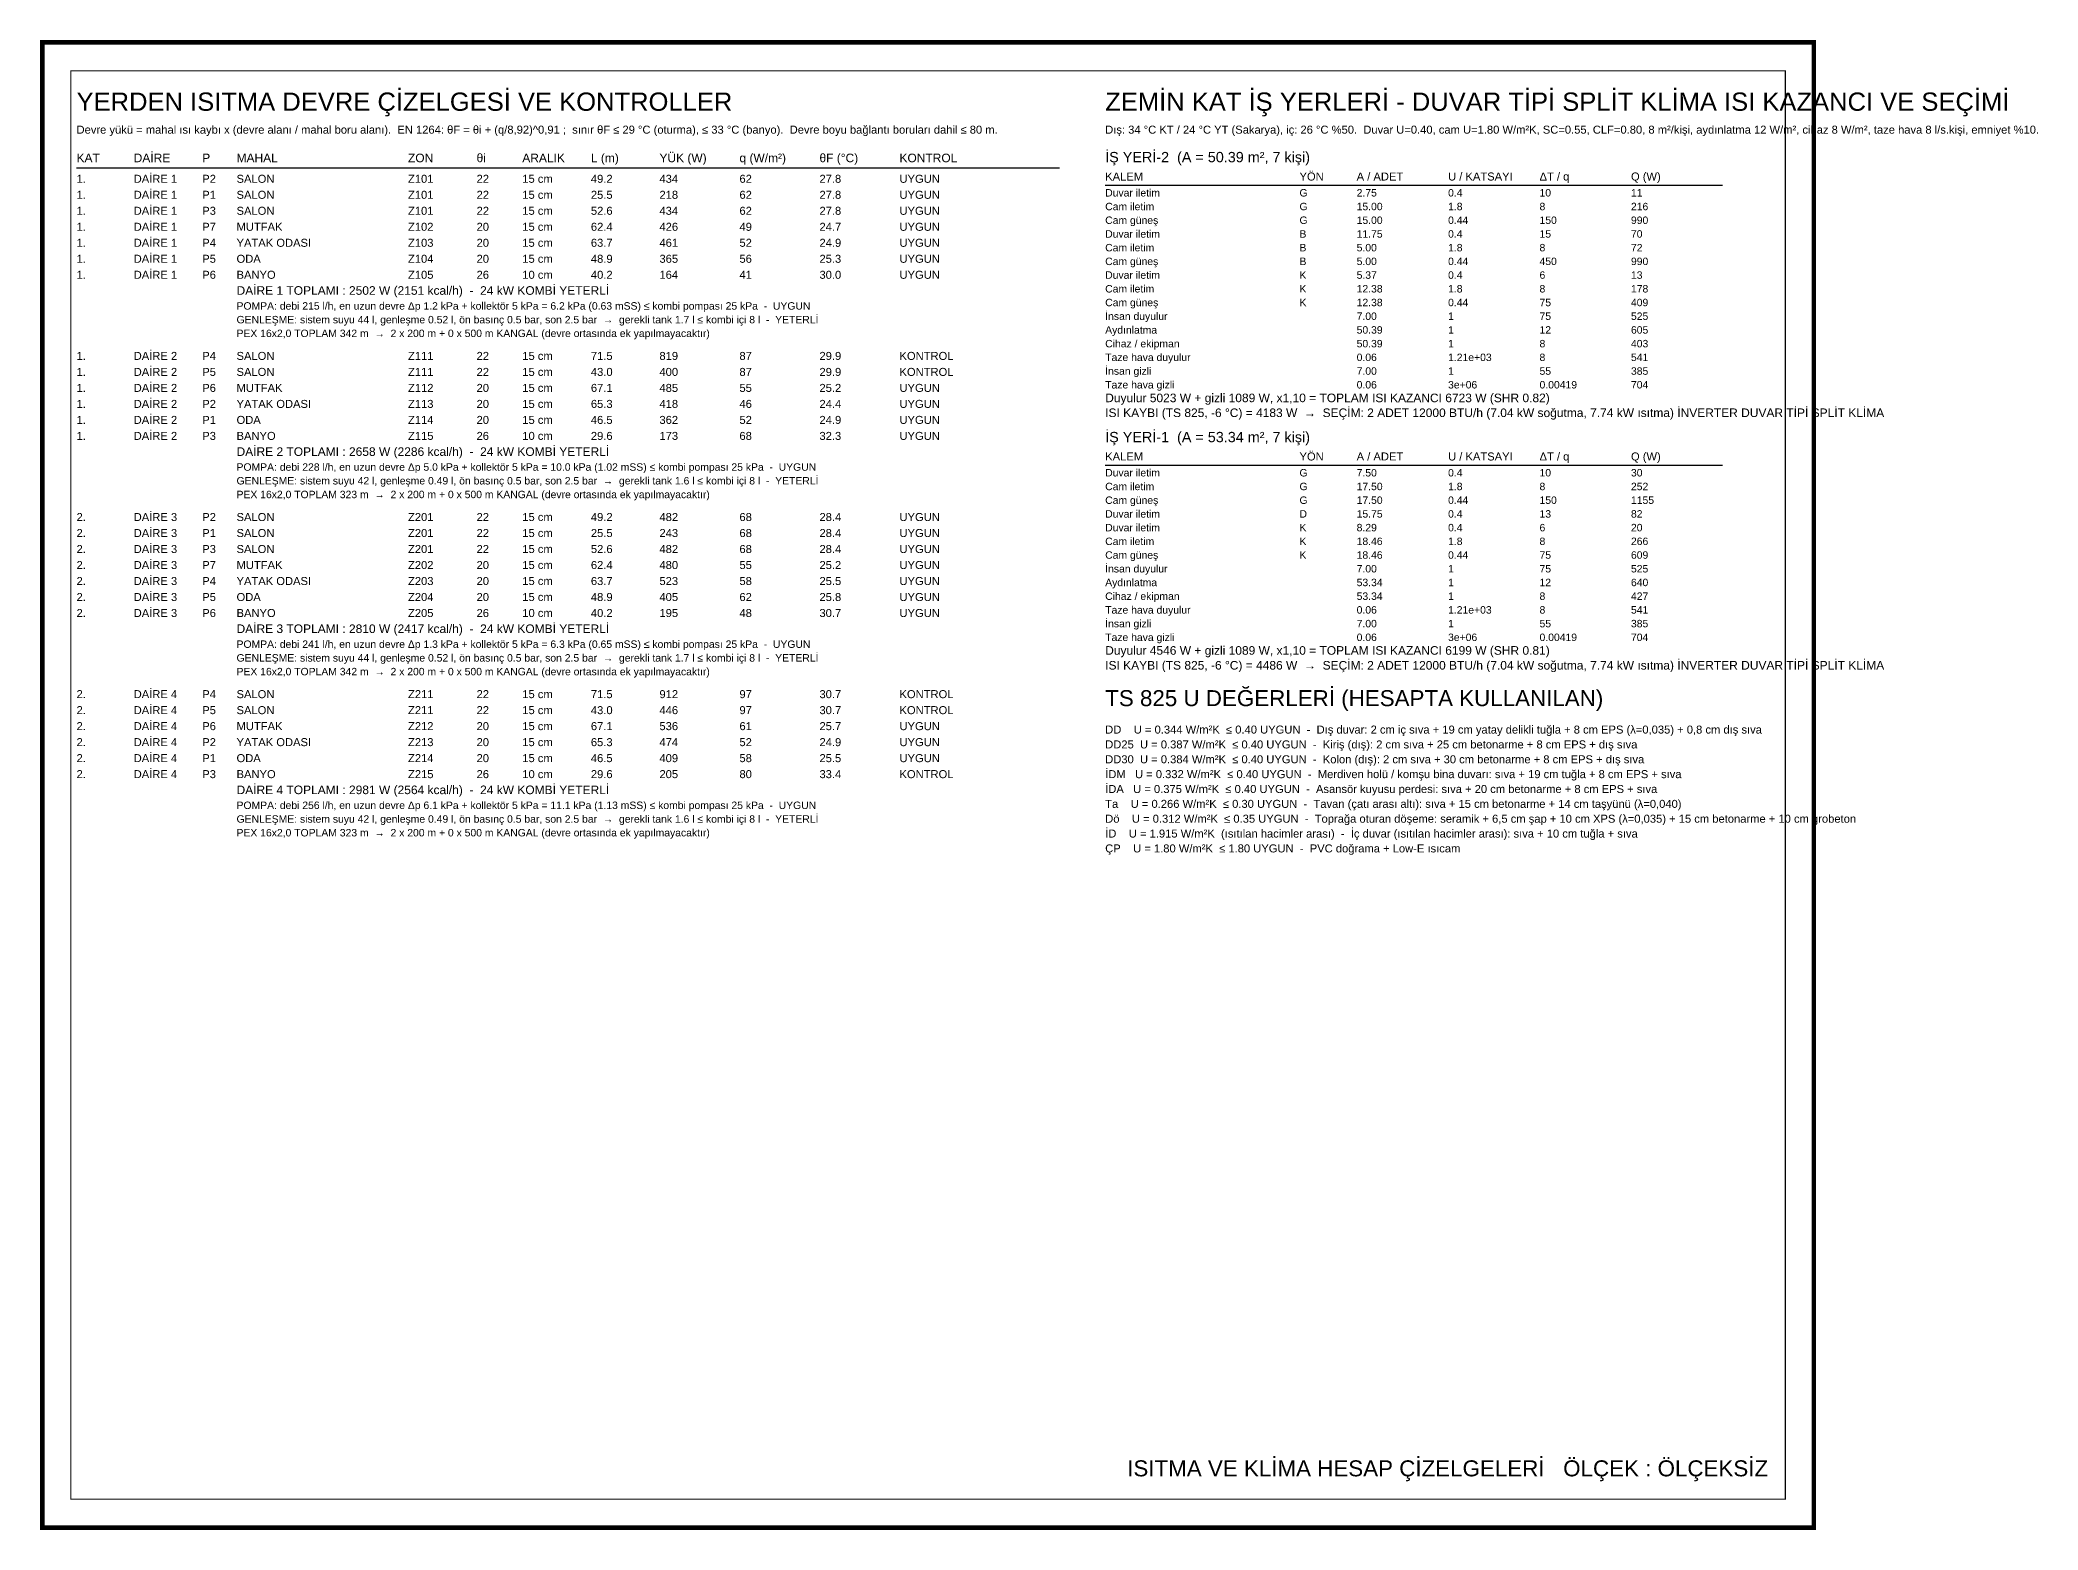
# Model space of a CAD drawing. Header units: centimetres. Extents: x -3952 to 22702, y 13298 to 16732.
# Drawn here: x 20768 to 22516, y 13298 to 14602 of the extents above; entities that cross this region are included whole.
import ezdxf
from ezdxf.enums import TextEntityAlignment as Align

# ---------------------------------------------------------------- set-up
doc = ezdxf.new("R2010")
doc.units = ezdxf.units.CM
doc.layers.add('MTY-PAFTA', color=7, linetype='Continuous')
doc.layers.add('MTY-YAZI', color=7, linetype='Continuous')
doc.layers.add('ROTAS-PAFTA-SINIRI', color=8, linetype='Continuous', plot=False)
doc.styles.add('ROTAS', font='arial.ttf')

# ---------------------------------------------------------------- blocks, each defined once
blk = doc.blocks.new('ROTAS_PAFTA')
blk.add_lwpolyline([(0, 0), (1, 0), (1, 1), (0, 1)], close=True)

msp = doc.modelspace()

# ---------------------------------------------------------------- linework, layer by layer
at = {"layer": 'MTY-PAFTA'}
for points, const_width in [([(20770, 13300), (22320, 13300), (22320, 14600), (20770, 14600)], 4), ([(20795, 13325), (22295, 13325), (22295, 14575), (20795, 14575)], 1)]:
    msp.add_lwpolyline(points, close=True, dxfattribs=dict(at, const_width=const_width))
at = {"layer": 'MTY-YAZI'}
for p, q in [((20800, 14490), (21660, 14490)), ((21700, 14475), (22240, 14475)), ((21700, 14230), (22240, 14230))]:
    msp.add_line(p, q, dxfattribs=at)

# ---------------------------------------------------------------- block references
at = {"layer": 'ROTAS-PAFTA-SINIRI', "xscale": 1550, "yscale": 1300}
msp.add_blockref('ROTAS_PAFTA', (20770, 13300), dxfattribs=at)

# ---------------------------------------------------------------- texts
at = {"layer": 'MTY-PAFTA', "style": 'ROTAS'}
msp.add_text('ISITMA VE KLİMA HESAP ÇİZELGELERİ   ÖLÇEK : ÖLÇEKSİZ', height=14, dxfattribs=at).set_placement((22280, 13345), align=Align.RIGHT)
at = {"layer": 'MTY-YAZI', "style": 'ROTAS'}
for s, height, p in [('YERDEN ISITMA DEVRE ÇİZELGESİ VE KONTROLLER', 16, (20800, 14540)), ('ZEMİN KAT İŞ YERLERİ - DUVAR TİPİ SPLİT KLİMA ISI KAZANCI VE SEÇİMİ', 16, (21700, 14540)), ('Devre yükü = mahal ısı kaybı x (devre alanı / mahal boru alanı).  EN 1264: θF = θi + (q/8,92)^ 0,91 ;  sınır θF ≤ 29 °C (oturma), ≤ 33 °C (banyo).  Devre boyu bağlantı boruları dahil ≤ 80 m.', 7, (20800, 14520)), ('Dış: 34 °C KT / 24 °C YT (Sakarya), iç: 26 °C %50.  Duvar U=0.40, cam U=1.80 W/m²K, SC=0.55, CLF=0.80, 8 m²/kişi, aydınlatma 12 W/m², cihaz 8 W/m², taze hava 8 l/s.kişi, emniyet %10.', 7, (21700, 14520)), ('KAT', 7.5, (20800, 14495)), ('DAİRE', 7.5, (20850, 14495)), ('P', 7.5, (20910, 14495)), ('MAHAL', 7.5, (20940, 14495)), ('ZON', 7.5, (21090, 14495)), ('θi', 7.5, (21150, 14495)), ('ARALIK', 7.5, (21190, 14495)), ('L (m)', 7.5, (21250, 14495)), ('YÜK (W)', 7.5, (21310, 14495)), ('q (W/m²)', 7.5, (21380, 14495)), ('θF (°C)', 7.5, (21450, 14495)), ('KONTROL', 7.5, (21520, 14495)), ('İŞ YERİ-2  (A = 50.39 m², 7 kişi)', 9, (21700, 14495)), ('1.', 7, (20800, 14477)), ('DAİRE 1', 7, (20850, 14477)), ('P2', 7, (20910, 14477)), ('SALON', 7, (20940, 14477)), ('Z101', 7, (21090, 14477)), ('22', 7, (21150, 14477)), ('15 cm', 7, (21190, 14477)), ('49.2', 7, (21250, 14477)), ('434', 7, (21310, 14477)), ('62', 7, (21380, 14477)), ('27.8', 7, (21450, 14477)), ('UYGUN', 7, (21520, 14477)), ('KALEM', 7, (21700, 14479)), ('YÖN', 7, (21870, 14479)), ('A / ADET', 7, (21920, 14479)), ('U / KATSAYI', 7, (22000, 14479)), ('ΔT / q', 7, (22080, 14479)), ('Q (W)', 7, (22160, 14479)), ('1.', 7, (20800, 14463)), ('DAİRE 1', 7, (20850, 14463)), ('DAİRE 1', 7, (20850, 14449)), ('P1', 7, (20910, 14463)), ('SALON', 7, (20940, 14463)), ('Z101', 7, (21090, 14463)), ('22', 7, (21150, 14463)), ('15 cm', 7, (21190, 14463)), ('25.5', 7, (21250, 14463)), ('218', 7, (21310, 14463)), ('62', 7, (21380, 14463)), ('27.8', 7, (21450, 14463)), ('UYGUN', 7, (21520, 14463)), ('Cam iletim', 6.5, (21700, 14453)), ('Duvar iletim', 6.5, (21700, 14465)), ('G', 6.5, (21870, 14465)), ('G', 6.5, (21870, 14453)), ('2.75', 6.5, (21920, 14465)), ('15.00', 6.5, (21920, 14453)), ('0.4', 6.5, (22000, 14465)), ('1.8', 6.5, (22000, 14453)), ('8', 6.5, (22080, 14453)), ('10', 6.5, (22080, 14465)), ('216', 6.5, (22160, 14453)), ('11', 6.5, (22160, 14465)), ('1.', 7, (20800, 14449)), ('1.', 7, (20800, 14435)), ('DAİRE 1', 7, (20850, 14435)), ('P3', 7, (20910, 14449)), ('P7', 7, (20910, 14435)), ('SALON', 7, (20940, 14449)), ('MUTFAK', 7, (20940, 14435)), ('Z101', 7, (21090, 14449)), ('Z102', 7, (21090, 14435)), ('22', 7, (21150, 14449)), ('20', 7, (21150, 14435)), ('15 cm', 7, (21190, 14449)), ('15 cm', 7, (21190, 14435)), ('52.6', 7, (21250, 14449)), ('62.4', 7, (21250, 14435)), ('434', 7, (21310, 14449)), ('426', 7, (21310, 14435)), ('49', 7, (21380, 14435)), ('62', 7, (21380, 14449)), ('27.8', 7, (21450, 14449)), ('24.7', 7, (21450, 14435)), ('UYGUN', 7, (21520, 14449)), ('UYGUN', 7, (21520, 14435)), ('Cam güneş', 6.5, (21700, 14441)), ('G', 6.5, (21870, 14441)), ('15.00', 6.5, (21920, 14441)), ('0.44', 6.5, (22000, 14441)), ('150', 6.5, (22080, 14441)), ('990', 6.5, (22160, 14441)), ('1.', 7, (20800, 14421)), ('DAİRE 1', 7, (20850, 14421)), ('P4', 7, (20910, 14421)), ('YATAK ODASI', 7, (20940, 14421)), ('Z103', 7, (21090, 14421)), ('20', 7, (21150, 14421)), ('15 cm', 7, (21190, 14421)), ('63.7', 7, (21250, 14421)), ('461', 7, (21310, 14421)), ('52', 7, (21380, 14421)), ('24.9', 7, (21450, 14421)), ('UYGUN', 7, (21520, 14421)), ('Cam iletim', 6.5, (21700, 14417)), ('Duvar iletim', 6.5, (21700, 14429)), ('B', 6.5, (21870, 14429)), ('B', 6.5, (21870, 14417)), ('5.00', 6.5, (21920, 14417)), ('11.75', 6.5, (21920, 14429)), ('0.4', 6.5, (22000, 14429)), ('1.8', 6.5, (22000, 14417)), ('8', 6.5, (22080, 14417)), ('15', 6.5, (22080, 14429)), ('70', 6.5, (22160, 14429)), ('72', 6.5, (22160, 14417)), ('1.', 7, (20800, 14407)), ('DAİRE 1', 7, (20850, 14407)), ('P5', 7, (20910, 14407)), ('ODA', 7, (20940, 14407)), ('Z104', 7, (21090, 14407)), ('20', 7, (21150, 14407)), ('15 cm', 7, (21190, 14407)), ('48.9', 7, (21250, 14407)), ('365', 7, (21310, 14407)), ('56', 7, (21380, 14407)), ('25.3', 7, (21450, 14407)), ('UYGUN', 7, (21520, 14407)), ('Cam güneş', 6.5, (21700, 14405)), ('B', 6.5, (21870, 14405)), ('5.00', 6.5, (21920, 14405)), ('0.44', 6.5, (22000, 14405)), ('450', 6.5, (22080, 14405)), ('990', 6.5, (22160, 14405)), ('1.', 7, (20800, 14393)), ('DAİRE 1', 7, (20850, 14393)), ('P6', 7, (20910, 14393)), ('BANYO', 7, (20940, 14393)), ('DAİRE 1 TOPLAMI : 2502 W (2151 kcal/h)  -  24 kW KOMBİ YETERLİ', 7.5, (20940, 14379)), ('Z105', 7, (21090, 14393)), ('26', 7, (21150, 14393)), ('10 cm', 7, (21190, 14393)), ('40.2', 7, (21250, 14393)), ('164', 7, (21310, 14393)), ('41', 7, (21380, 14393)), ('30.0', 7, (21450, 14393)), ('UYGUN', 7, (21520, 14393)), ('Cam iletim', 6.5, (21700, 14381)), ('Duvar iletim', 6.5, (21700, 14393)), ('K', 6.5, (21870, 14393)), ('K', 6.5, (21870, 14381)), ('5.37', 6.5, (21920, 14393)), ('12.38', 6.5, (21920, 14381)), ('0.4', 6.5, (22000, 14393)), ('1.8', 6.5, (22000, 14381)), ('8', 6.5, (22080, 14381)), ('6', 6.5, (22080, 14393)), ('13', 6.5, (22160, 14393)), ('178', 6.5, (22160, 14381)), ('POMPA: debi 215 l/h, en uzun devre Δp 1.2 kPa + kollektör 5 kPa = 6.2 kPa (0.63 mSS) ≤ kombi pompası 25 kPa  -  UYGUN', 6.5, (20940, 14366)), ('Cam güneş', 6.5, (21700, 14369)), ('K', 6.5, (21870, 14369)), ('12.38', 6.5, (21920, 14369)), ('0.44', 6.5, (22000, 14369)), ('75', 6.5, (22080, 14369)), ('409', 6.5, (22160, 14369)), ('GENLEŞME: sistem suyu 44 l, genleşme 0.52 l, ön basınç 0.5 bar, son 2.5 bar  →  gerekli tank 1.7 l ≤ kombi içi 8 l  -  YETERLİ', 6.5, (20940, 14354)), ('İnsan duyulur', 6.5, (21700, 14357)), ('7.00', 6.5, (21920, 14357)), ('1', 6.5, (22000, 14357)), ('75', 6.5, (22080, 14357)), ('525', 6.5, (22160, 14357)), ('PEX 16x2,0 TOPLAM 342 m  →  2 x 200 m + 0 x 500 m KANGAL (devre ortasında ek yapılmayacaktır)', 6.5, (20940, 14342)), ('Aydınlatma', 6.5, (21700, 14345)), ('Cihaz / ekipman', 6.5, (21700, 14333)), ('50.39', 6.5, (21920, 14345)), ('50.39', 6.5, (21920, 14333)), ('1', 6.5, (22000, 14345)), ('1', 6.5, (22000, 14333)), ('8', 6.5, (22080, 14333)), ('12', 6.5, (22080, 14345)), ('403', 6.5, (22160, 14333)), ('605', 6.5, (22160, 14345)), ('1.', 7, (20800, 14322)), ('DAİRE 2', 7, (20850, 14322)), ('P4', 7, (20910, 14322)), ('SALON', 7, (20940, 14322)), ('Z111', 7, (21090, 14322)), ('22', 7, (21150, 14322)), ('15 cm', 7, (21190, 14322)), ('71.5', 7, (21250, 14322)), ('819', 7, (21310, 14322)), ('87', 7, (21380, 14322)), ('29.9', 7, (21450, 14322)), ('KONTROL', 7, (21520, 14322)), ('Taze hava duyulur', 6.5, (21700, 14321)), ('0.06', 6.5, (21920, 14321)), ('1.21e+03', 6.5, (22000, 14321)), ('8', 6.5, (22080, 14321)), ('541', 6.5, (22160, 14321)), ('1.', 7, (20800, 14308)), ('1.', 7, (20800, 14294)), ('DAİRE 2', 7, (20850, 14308)), ('DAİRE 2', 7, (20850, 14294)), ('P5', 7, (20910, 14308)), ('P6', 7, (20910, 14294)), ('SALON', 7, (20940, 14308)), ('MUTFAK', 7, (20940, 14294)), ('Z111', 7, (21090, 14308)), ('Z112', 7, (21090, 14294)), ('22', 7, (21150, 14308)), ('20', 7, (21150, 14294)), ('15 cm', 7, (21190, 14308)), ('15 cm', 7, (21190, 14294)), ('43.0', 7, (21250, 14308)), ('67.1', 7, (21250, 14294)), ('400', 7, (21310, 14308)), ('485', 7, (21310, 14294)), ('87', 7, (21380, 14308)), ('55', 7, (21380, 14294)), ('29.9', 7, (21450, 14308)), ('25.2', 7, (21450, 14294)), ('KONTROL', 7, (21520, 14308)), ('UYGUN', 7, (21520, 14294)), ('Taze hava gizli', 6.5, (21700, 14297)), ('İnsan gizli', 6.5, (21700, 14309)), ('0.06', 6.5, (21920, 14297)), ('7.00', 6.5, (21920, 14309)), ('3e+06', 6.5, (22000, 14297)), ('1', 6.5, (22000, 14309)), ('55', 6.5, (22080, 14309)), ('0.00419', 6.5, (22080, 14297)), ('385', 6.5, (22160, 14309)), ('704', 6.5, (22160, 14297)), ('1.', 7, (20800, 14280)), ('DAİRE 2', 7, (20850, 14280)), ('P2', 7, (20910, 14280)), ('YATAK ODASI', 7, (20940, 14280)), ('Z113', 7, (21090, 14280)), ('20', 7, (21150, 14280)), ('15 cm', 7, (21190, 14280)), ('65.3', 7, (21250, 14280)), ('418', 7, (21310, 14280)), ('46', 7, (21380, 14280)), ('24.4', 7, (21450, 14280)), ('UYGUN', 7, (21520, 14280)), ('Duyulur 5023 W + gizli 1089 W, x1,10 = TOPLAM ISI KAZANCI 6723 W (SHR 0.82)', 7.5, (21700, 14285)), ('1.', 7, (20800, 14266)), ('DAİRE 2', 7, (20850, 14266)), ('P1', 7, (20910, 14266)), ('ODA', 7, (20940, 14266)), ('Z114', 7, (21090, 14266)), ('20', 7, (21150, 14266)), ('15 cm', 7, (21190, 14266)), ('46.5', 7, (21250, 14266)), ('362', 7, (21310, 14266)), ('52', 7, (21380, 14266)), ('24.9', 7, (21450, 14266)), ('UYGUN', 7, (21520, 14266)), ('ISI KAYBI (TS 825, -6 °C) = 4183 W  →  SEÇİM: 2 ADET 12000 BTU/h (7.04 kW soğutma, 7.74 kW ısıtma) İNVERTER DUVAR TİPİ SPLİT KLİMA', 7.5, (21700, 14272)), ('1.', 7, (20800, 14252)), ('DAİRE 2', 7, (20850, 14252)), ('P3', 7, (20910, 14252)), ('BANYO', 7, (20940, 14252)), ('Z115', 7, (21090, 14252)), ('26', 7, (21150, 14252)), ('10 cm', 7, (21190, 14252)), ('29.6', 7, (21250, 14252)), ('173', 7, (21310, 14252)), ('68', 7, (21380, 14252)), ('32.3', 7, (21450, 14252)), ('UYGUN', 7, (21520, 14252)), ('İŞ YERİ-1  (A = 53.34 m², 7 kişi)', 9, (21700, 14250)), ('POMPA: debi 228 l/h, en uzun devre Δp 5.0 kPa + kollektör 5 kPa = 10.0 kPa (1.02 mSS) ≤ kombi pompası 25 kPa  -  UYGUN', 6.5, (20940, 14225)), ('DAİRE 2 TOPLAMI : 2658 W (2286 kcal/h)  -  24 kW KOMBİ YETERLİ', 7.5, (20940, 14238)), ('KALEM', 7, (21700, 14234)), ('YÖN', 7, (21870, 14234)), ('A / ADET', 7, (21920, 14234)), ('U / KATSAYI', 7, (22000, 14234)), ('ΔT / q', 7, (22080, 14234)), ('Q (W)', 7, (22160, 14234)), ('GENLEŞME: sistem suyu 42 l, genleşme 0.49 l, ön basınç 0.5 bar, son 2.5 bar  →  gerekli tank 1.6 l ≤ kombi içi 8 l  -  YETERLİ', 6.5, (20940, 14213)), ('Cam iletim', 6.5, (21700, 14208)), ('Duvar iletim', 6.5, (21700, 14220)), ('G', 6.5, (21870, 14220)), ('G', 6.5, (21870, 14208)), ('7.50', 6.5, (21920, 14220)), ('17.50', 6.5, (21920, 14208)), ('0.4', 6.5, (22000, 14220)), ('1.8', 6.5, (22000, 14208)), ('8', 6.5, (22080, 14208)), ('10', 6.5, (22080, 14220)), ('30', 6.5, (22160, 14220)), ('252', 6.5, (22160, 14208)), ('PEX 16x2,0 TOPLAM 323 m  →  2 x 200 m + 0 x 500 m KANGAL (devre ortasında ek yapılmayacaktır)', 6.5, (20940, 14201)), ('Cam güneş', 6.5, (21700, 14196)), ('G', 6.5, (21870, 14196)), ('17.50', 6.5, (21920, 14196)), ('0.44', 6.5, (22000, 14196)), ('150', 6.5, (22080, 14196)), ('1155', 6.5, (22160, 14196)), ('2.', 7, (20800, 14181)), ('DAİRE 3', 7, (20850, 14181)), ('P2', 7, (20910, 14181)), ('SALON', 7, (20940, 14181)), ('Z201', 7, (21090, 14181)), ('22', 7, (21150, 14181)), ('15 cm', 7, (21190, 14181)), ('49.2', 7, (21250, 14181)), ('482', 7, (21310, 14181)), ('68', 7, (21380, 14181)), ('28.4', 7, (21450, 14181)), ('UYGUN', 7, (21520, 14181)), ('Duvar iletim', 6.5, (21700, 14184)), ('Duvar iletim', 6.5, (21700, 14172)), ('D', 6.5, (21870, 14184)), ('K', 6.5, (21870, 14172)), ('8.29', 6.5, (21920, 14172)), ('15.75', 6.5, (21920, 14184)), ('0.4', 6.5, (22000, 14184)), ('0.4', 6.5, (22000, 14172)), ('6', 6.5, (22080, 14172)), ('13', 6.5, (22080, 14184)), ('82', 6.5, (22160, 14184)), ('20', 6.5, (22160, 14172)), ('2.', 7, (20800, 14167)), ('2.', 7, (20800, 14153)), ('DAİRE 3', 7, (20850, 14167)), ('DAİRE 3', 7, (20850, 14153)), ('P1', 7, (20910, 14167)), ('P3', 7, (20910, 14153)), ('SALON', 7, (20940, 14167)), ('SALON', 7, (20940, 14153)), ('Z201', 7, (21090, 14167)), ('Z201', 7, (21090, 14153)), ('22', 7, (21150, 14167)), ('22', 7, (21150, 14153)), ('15 cm', 7, (21190, 14167)), ('52.6', 7, (21250, 14153)), ('25.5', 7, (21250, 14167)), ('482', 7, (21310, 14153)), ('243', 7, (21310, 14167)), ('68', 7, (21380, 14167)), ('68', 7, (21380, 14153)), ('28.4', 7, (21450, 14167)), ('28.4', 7, (21450, 14153)), ('UYGUN', 7, (21520, 14167)), ('UYGUN', 7, (21520, 14153)), ('Cam iletim', 6.5, (21700, 14160)), ('K', 6.5, (21870, 14160)), ('18.46', 6.5, (21920, 14160)), ('1.8', 6.5, (22000, 14160)), ('8', 6.5, (22080, 14160)), ('266', 6.5, (22160, 14160)), ('2.', 7, (20800, 14139)), ('DAİRE 3', 7, (20850, 14139)), ('P7', 7, (20910, 14139)), ('MUTFAK', 7, (20940, 14139)), ('Z202', 7, (21090, 14139)), ('20', 7, (21150, 14139)), ('15 cm', 7, (21190, 14153)), ('15 cm', 7, (21190, 14139)), ('62.4', 7, (21250, 14139)), ('480', 7, (21310, 14139)), ('55', 7, (21380, 14139)), ('25.2', 7, (21450, 14139)), ('UYGUN', 7, (21520, 14139)), ('Cam güneş', 6.5, (21700, 14148)), ('İnsan duyulur', 6.5, (21700, 14136)), ('K', 6.5, (21870, 14148)), ('18.46', 6.5, (21920, 14148)), ('0.44', 6.5, (22000, 14148)), ('75', 6.5, (22080, 14148)), ('609', 6.5, (22160, 14148)), ('2.', 7, (20800, 14125)), ('DAİRE 3', 7, (20850, 14125)), ('P4', 7, (20910, 14125)), ('YATAK ODASI', 7, (20940, 14125)), ('Z203', 7, (21090, 14125)), ('20', 7, (21150, 14125)), ('15 cm', 7, (21190, 14125)), ('63.7', 7, (21250, 14125)), ('523', 7, (21310, 14125)), ('58', 7, (21380, 14125)), ('25.5', 7, (21450, 14125)), ('UYGUN', 7, (21520, 14125)), ('Aydınlatma', 6.5, (21700, 14124)), ('53.34', 6.5, (21920, 14124)), ('7.00', 6.5, (21920, 14136)), ('1', 6.5, (22000, 14136)), ('1', 6.5, (22000, 14124)), ('75', 6.5, (22080, 14136)), ('12', 6.5, (22080, 14124)), ('525', 6.5, (22160, 14136)), ('640', 6.5, (22160, 14124)), ('2.', 7, (20800, 14111)), ('DAİRE 3', 7, (20850, 14111)), ('P5', 7, (20910, 14111)), ('ODA', 7, (20940, 14111)), ('Z204', 7, (21090, 14111)), ('20', 7, (21150, 14111)), ('15 cm', 7, (21190, 14111)), ('48.9', 7, (21250, 14111)), ('405', 7, (21310, 14111)), ('62', 7, (21380, 14111)), ('25.8', 7, (21450, 14111)), ('UYGUN', 7, (21520, 14111)), ('Cihaz / ekipman', 6.5, (21700, 14112)), ('53.34', 6.5, (21920, 14112)), ('1', 6.5, (22000, 14112)), ('8', 6.5, (22080, 14112)), ('427', 6.5, (22160, 14112)), ('2.', 7, (20800, 14097)), ('DAİRE 3', 7, (20850, 14097)), ('P6', 7, (20910, 14097)), ('BANYO', 7, (20940, 14097)), ('DAİRE 3 TOPLAMI : 2810 W (2417 kcal/h)  -  24 kW KOMBİ YETERLİ', 7.5, (20940, 14083)), ('Z205', 7, (21090, 14097)), ('26', 7, (21150, 14097)), ('10 cm', 7, (21190, 14097)), ('40.2', 7, (21250, 14097)), ('195', 7, (21310, 14097)), ('48', 7, (21380, 14097)), ('30.7', 7, (21450, 14097)), ('UYGUN', 7, (21520, 14097)), ('Taze hava duyulur', 6.5, (21700, 14100)), ('İnsan gizli', 6.5, (21700, 14088)), ('0.06', 6.5, (21920, 14100)), ('7.00', 6.5, (21920, 14088)), ('1.21e+03', 6.5, (22000, 14100)), ('1', 6.5, (22000, 14088)), ('8', 6.5, (22080, 14100)), ('55', 6.5, (22080, 14088)), ('385', 6.5, (22160, 14088)), ('541', 6.5, (22160, 14100)), ('POMPA: debi 241 l/h, en uzun devre Δp 1.3 kPa + kollektör 5 kPa = 6.3 kPa (0.65 mSS) ≤ kombi pompası 25 kPa  -  UYGUN', 6.5, (20940, 14070)), ('Taze hava gizli', 6.5, (21700, 14076)), ('0.06', 6.5, (21920, 14076)), ('3e+06', 6.5, (22000, 14076)), ('0.00419', 6.5, (22080, 14076)), ('704', 6.5, (22160, 14076)), ('GENLEŞME: sistem suyu 44 l, genleşme 0.52 l, ön basınç 0.5 bar, son 2.5 bar  →  gerekli tank 1.7 l ≤ kombi içi 8 l  -  YETERLİ', 6.5, (20940, 14058)), ('Duyulur 4546 W + gizli 1089 W, x1,10 = TOPLAM ISI KAZANCI 6199 W (SHR 0.81)', 7.5, (21700, 14064)), ('ISI KAYBI (TS 825, -6 °C) = 4486 W  →  SEÇİM: 2 ADET 12000 BTU/h (7.04 kW soğutma, 7.74 kW ısıtma) İNVERTER DUVAR TİPİ SPLİT KLİMA', 7.5, (21700, 14051)), ('PEX 16x2,0 TOPLAM 342 m  →  2 x 200 m + 0 x 500 m KANGAL (devre ortasında ek yapılmayacaktır)', 6.5, (20940, 14046)), ('2.', 7, (20800, 14026)), ('DAİRE 4', 7, (20850, 14026)), ('DAİRE 4', 7, (20850, 14012)), ('P4', 7, (20910, 14026)), ('SALON', 7, (20940, 14026)), ('Z211', 7, (21090, 14026)), ('22', 7, (21150, 14026)), ('15 cm', 7, (21190, 14026)), ('71.5', 7, (21250, 14026)), ('912', 7, (21310, 14026)), ('97', 7, (21380, 14026)), ('30.7', 7, (21450, 14026)), ('KONTROL', 7, (21520, 14026)), ('TS 825 U DEĞERLERİ (HESAPTA KULLANILAN)', 14, (21700, 14019)), ('2.', 7, (20800, 14012)), ('2.', 7, (20800, 13998)), ('DAİRE 4', 7, (20850, 13998)), ('P5', 7, (20910, 14012)), ('P6', 7, (20910, 13998)), ('SALON', 7, (20940, 14012)), ('MUTFAK', 7, (20940, 13998)), ('Z211', 7, (21090, 14012)), ('Z212', 7, (21090, 13998)), ('22', 7, (21150, 14012)), ('20', 7, (21150, 13998)), ('15 cm', 7, (21190, 14012)), ('15 cm', 7, (21190, 13998)), ('43.0', 7, (21250, 14012)), ('67.1', 7, (21250, 13998)), ('446', 7, (21310, 14012)), ('536', 7, (21310, 13998)), ('97', 7, (21380, 14012)), ('61', 7, (21380, 13998)), ('30.7', 7, (21450, 14012)), ('25.7', 7, (21450, 13998)), ('KONTROL', 7, (21520, 14012)), ('UYGUN', 7, (21520, 13998)), ('2.', 7, (20800, 13984)), ('DAİRE 4', 7, (20850, 13984)), ('P2', 7, (20910, 13984)), ('YATAK ODASI', 7, (20940, 13984)), ('Z213', 7, (21090, 13984)), ('20', 7, (21150, 13984)), ('15 cm', 7, (21190, 13984)), ('65.3', 7, (21250, 13984)), ('474', 7, (21310, 13984)), ('52', 7, (21380, 13984)), ('24.9', 7, (21450, 13984)), ('UYGUN', 7, (21520, 13984)), ('DD    U = 0.344 W/m²K  ≤ 0.40 UYGUN  -  Dış duvar: 2 cm iç sıva + 19 cm yatay delikli tuğla + 8 cm EPS (λ=0,035) + 0,8 cm dış sıva', 7, (21700, 13995)), ('DD25  U = 0.387 W/m²K  ≤ 0.40 UYGUN  -  Kiriş (dış): 2 cm sıva + 25 cm betonarme + 8 cm EPS + dış sıva', 7, (21700, 13982)), ('2.', 7, (20800, 13970)), ('DAİRE 4', 7, (20850, 13970)), ('P1', 7, (20910, 13970)), ('ODA', 7, (20940, 13970)), ('Z214', 7, (21090, 13970)), ('20', 7, (21150, 13970)), ('15 cm', 7, (21190, 13970)), ('46.5', 7, (21250, 13970)), ('409', 7, (21310, 13970)), ('58', 7, (21380, 13970)), ('25.5', 7, (21450, 13970)), ('UYGUN', 7, (21520, 13970)), ('DD30  U = 0.384 W/m²K  ≤ 0.40 UYGUN  -  Kolon (dış): 2 cm sıva + 30 cm betonarme + 8 cm EPS + dış sıva', 7, (21700, 13969)), ('2.', 7, (20800, 13956)), ('DAİRE 4', 7, (20850, 13956)), ('P3', 7, (20910, 13956)), ('BANYO', 7, (20940, 13956)), ('DAİRE 4 TOPLAMI : 2981 W (2564 kcal/h)  -  24 kW KOMBİ YETERLİ', 7.5, (20940, 13942)), ('Z215', 7, (21090, 13956)), ('26', 7, (21150, 13956)), ('10 cm', 7, (21190, 13956)), ('29.6', 7, (21250, 13956)), ('205', 7, (21310, 13956)), ('80', 7, (21380, 13956)), ('33.4', 7, (21450, 13956)), ('KONTROL', 7, (21520, 13956)), ('İDM   U = 0.332 W/m²K  ≤ 0.40 UYGUN  -  Merdiven holü / komşu bina duvarı: sıva + 19 cm tuğla + 8 cm EPS + sıva', 7, (21700, 13956)), ('İDA   U = 0.375 W/m²K  ≤ 0.40 UYGUN  -  Asansör kuyusu perdesi: sıva + 20 cm betonarme + 8 cm EPS + sıva', 7, (21700, 13943)), ('POMPA: debi 256 l/h, en uzun devre Δp 6.1 kPa + kollektör 5 kPa = 11.1 kPa (1.13 mSS) ≤ kombi pompası 25 kPa  -  UYGUN', 6.5, (20940, 13929)), ('Ta    U = 0.266 W/m²K  ≤ 0.30 UYGUN  -  Tavan (çatı arası altı): sıva + 15 cm betonarme + 14 cm taşyünü (λ=0,040)', 7, (21700, 13930)), ('GENLEŞME: sistem suyu 42 l, genleşme 0.49 l, ön basınç 0.5 bar, son 2.5 bar  →  gerekli tank 1.6 l ≤ kombi içi 8 l  -  YETERLİ', 6.5, (20940, 13917)), ('Dö    U = 0.312 W/m²K  ≤ 0.35 UYGUN  -  Toprağa oturan döşeme: seramik + 6,5 cm şap + 10 cm XPS (λ=0,035) + 15 cm betonarme + 10 cm grobeton', 7, (21700, 13917)), ('PEX 16x2,0 TOPLAM 323 m  →  2 x 200 m + 0 x 500 m KANGAL (devre ortasında ek yapılmayacaktır)', 6.5, (20940, 13905)), ('ÇP    U = 1.80 W/m²K  ≤ 1.80 UYGUN  -  PVC doğrama + Low-E ısıcam', 7, (21700, 13891)), ('İD    U = 1.915 W/m²K  (ısıtılan hacimler arası)  -  İç duvar (ısıtılan hacimler arası): sıva + 10 cm tuğla + sıva', 7, (21700, 13904))]:
    msp.add_text(s, height=height, dxfattribs=at).set_placement(p)

doc.saveas('drawing.dxf')
